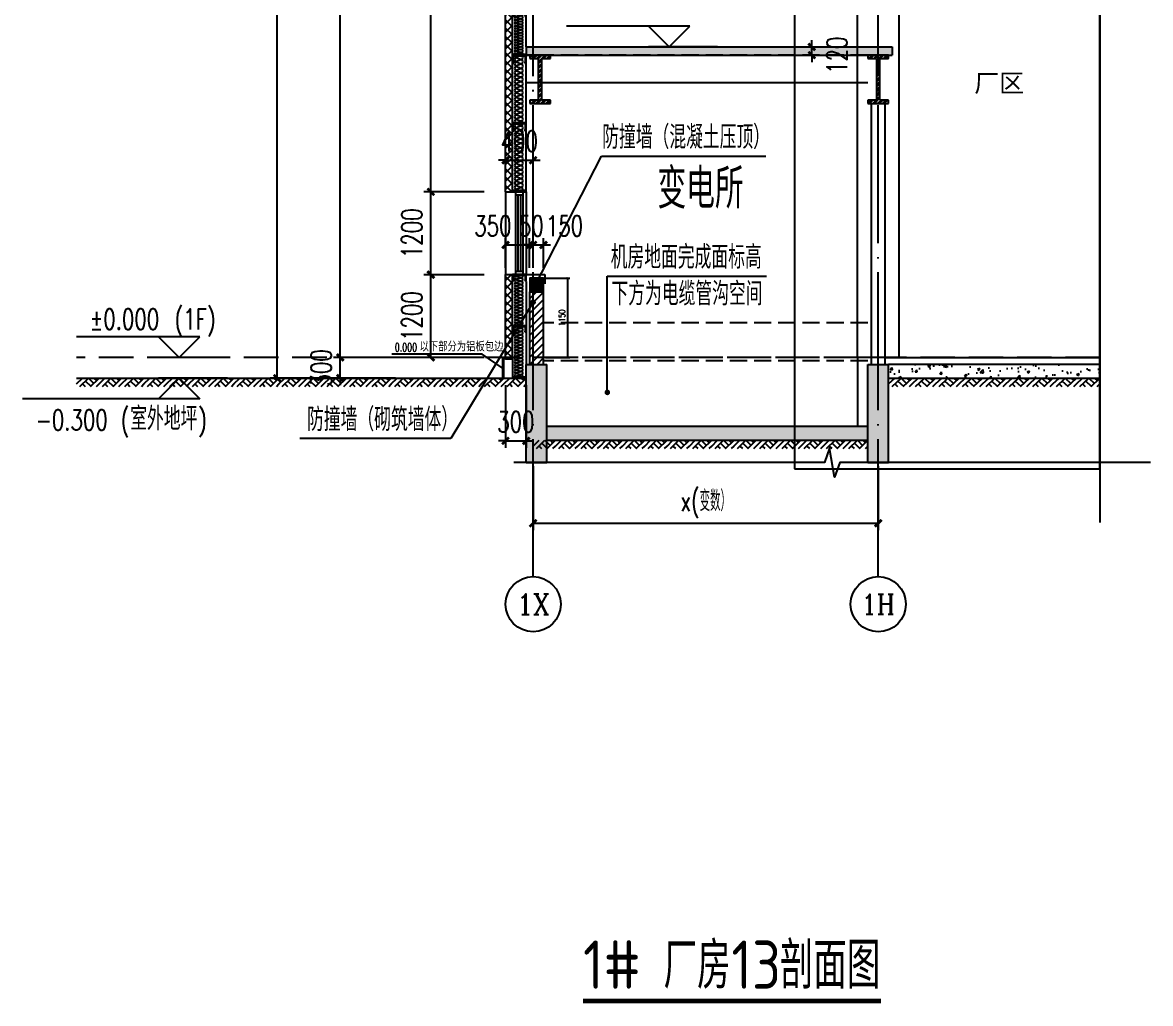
# Model space of a CAD drawing. Extents: x -1899985 to -450366, y 556196 to 2151267.
# Drawn here: x -1588568 to -1572227, y 558897 to 573110 of the extents above; entities that cross this region are included whole.
import ezdxf
from ezdxf.enums import TextEntityAlignment as Align
from ezdxf.xclip import XClip

# ---------------------------------------------------------------- set-up
doc = ezdxf.new("R2010")
doc.units = 0
doc.header["$LTSCALE"] = 1000
doc.header["$MEASUREMENT"] = 0
doc.header["$XCLIPFRAME"] = 2
for name, pattern in [('__DASH', [0.35, 0.25, -0.1]), ('DASH', [0.35, 0.25, -0.1]), ('DOTE', [2.42, 2, -0.2, 0.02, -0.2])]:
    doc.linetypes.add(name, pattern=pattern)
doc.layers.get('Defpoints').update_dxf_attribs({"color": 210})
for name, color, linetype in [('A-AXIS-D', 1, 'Continuous'), ('A-AXIS-DOTE', 14, 'DOTE'), ('A-AXIS-DP', 126, 'Continuous'), ('A-AXIS-SYMB', 3, 'Continuous'), ('A-CURTAIN', 134, 'Continuous'), ('A-HATCH-1', 252, 'Continuous'), ('A-HATCH-2', 251, 'Continuous'), ('A-LIN-V', 9, 'Continuous'), ('A-SFCE', 30, 'Continuous'), ('A-WINDOW', 140, 'Continuous'), ('AS-COLN', 6, 'Continuous'), ('AS-WALL', 40, 'Continuous'), ('COLUMN', 9, 'Continuous'), ('DIM_ELEV', 3, 'Continuous'), ('DIM_LEAD', 3, 'Continuous'), ('DIM_SYMB', 3, 'Continuous'), ('PUB_HATCH', 8, 'Continuous'), ('PUB_TEXT', 7, 'Continuous'), ('建-墙-填充', 8, 'Continuous'), ('建-柱-钢', 9, 'Continuous')]:
    doc.layers.add(name, color=color, linetype=linetype)
doc.styles.add('_TCH_AXIS', font='COMPLEX', dxfattribs={"bigfont": 'GBCBIG'})
doc.styles.add('_TCH_DIM', font='SIMPLEX', dxfattribs={"bigfont": 'GBCBIG'})
doc.styles.add('_TCH_DIM_T3', font='SIMPLEX', dxfattribs={"width": 0.705882, "bigfont": 'GBCBIG'})
doc.styles.add('_TCH_SPACE', font='SIMPLEX', dxfattribs={"height": 5, "bigfont": 'GBCBIG'})
doc.styles.get("Standard").update_dxf_attribs({"font": 'gbenor.shx', "bigfont": 'gbcbig.shx'})
doc.styles.add('图框', font='')
doc.styles.get('图框').set_extended_font_data('SimSun')
doc.dimstyles.new('_TCH_ARCH&&100', dxfattribs={"dimtxt": 297.5, "dimasz": 100, "dimexe": 100, "dimexo": 100, "dimgap": 126.25, "dimtad": 1, "dimdec": 0, "dimzin": 0, "dimdsep": 46, "dimtxsty": '_TCH_DIM_T3', "dimblk": 'ARCHTICK', "dimcen": 0.09, "dimclrt": 7, "dimazin": 2, "dimtfac": 1, "dimtdec": 0, "dimtix": 1, "dimtmove": 2, "dimatfit": 3, "dimfxl": 0, "dimtolj": 1, "dimtzin": 0, "dimarcsym": 0})
doc.dimstyles.new('_TCH_ARCH&&30', dxfattribs={"dimtxt": 89.25, "dimasz": 30, "dimexe": 30, "dimexo": 30, "dimgap": 37.875, "dimtad": 1, "dimdec": 0, "dimzin": 0, "dimdsep": 46, "dimtxsty": '_TCH_DIM_T3', "dimblk": 'ARCHTICK', "dimcen": 0.09, "dimclrt": 7, "dimazin": 2, "dimtfac": 1, "dimtdec": 0, "dimtix": 1, "dimtmove": 2, "dimatfit": 3, "dimfxl": 0, "dimtolj": 1, "dimtzin": 0, "dimarcsym": 0})
pattern_1 = [(45, (60, 0), (-60.000061, 60.000061), []), (135, (60, 0), (-60.000061, -60.000061), [])]

# ---------------------------------------------------------------- blocks, each defined once
blk = doc.blocks.new('G$C845E5159')
at = {"layer": 'COLUMN'}
blk.add_lwpolyline([(300, 700), (300, -11000), (-300, -11000), (-300, 700), (300, 700)], dxfattribs=at)
blk = doc.blocks.new('w42343243')
at = {"layer": 'A-WINDOW'}
for p, q in [((-1774210, 527687), (-1774210, 528787)), ((-1774177, 527687), (-1774177, 528787)), ((-1774143, 528787), (-1774143, 527687)), ((-1774110, 528787), (-1774110, 527687))]:
    blk.add_line(p, q, dxfattribs=at)
for points in [[(-1774210, 528837), (-1774110, 528837), (-1774110, 528787), (-1774210, 528787)], [(-1774210, 527687), (-1774110, 527687), (-1774110, 527637), (-1774210, 527637)]]:
    blk.add_lwpolyline(points, close=True, dxfattribs=at)
blk = doc.blocks.new('G$CBF9D2CED')
at = {"layer": '建-墙-填充'}
h = blk.add_hatch(dxfattribs=at)
h.set_pattern_fill('金属', color=256, scale=20, style=0)
h.set_pattern_definition([(45, (0, 0), (-35.3553, 35.3553), []), (45, (23.57, 0), (-35.3553, 35.3553), [])])
h.paths.add_polyline_path([(-150, 0), (-150, -50), (-25, -50), (-25, -650), (-150, -650), (-150, -700), (150, -700), (150, -650), (25, -650), (25, -50), (150, -50), (150, 0)])
at = {"layer": '建-柱-钢'}
for p, q in [((-150, 0), (-150, -50)), ((150, 0), (-150, 0)), ((150, -50), (150, 0)), ((-150, -50), (-25, -50)), ((-25, -50), (-25, -650)), ((25, -650), (25, -50)), ((25, -50), (150, -50)), ((-25, -650), (-150, -650)), ((-150, -650), (-150, -700)), ((150, -650), (25, -650)), ((150, -700), (150, -650)), ((-150, -700), (150, -700))]:
    blk.add_line(p, q, dxfattribs=at)
blk = doc.blocks.new('42343')
at = {"layer": 'A-CURTAIN', "const_width": 15}
blk.add_lwpolyline([(-1579953, 568257), (-1580003, 568257), (-1580003, 567957)], dxfattribs=at)
at = {"layer": 'A-CURTAIN'}
blk.add_lwpolyline([(-1579953, 568237), (-1579983, 568237), (-1579983, 567957)], dxfattribs=at)
at = {"layer": 'A-LIN-V'}
blk.add_line((-1579853, 568237), (-1579853, 567957), dxfattribs=at)
at = {"layer": 'DIM_LEAD'}
for p, q in [((-1580293, 568303), (-1581600, 568303)), ((-1580003, 568107), (-1580293, 568303))]:
    blk.add_line(p, q, dxfattribs=at)
blk.add_lwpolyline([(-1580003, 568107, 0, 32, 0), (-1580102, 568175, 0, 0, 0)], format="xyseb", dxfattribs=at)
at = {"layer": 'PUB_TEXT', "style": '_TCH_DIM'}
blk.add_text('以下部分为铝板包边', height=135, dxfattribs=at).set_placement((-1581198, 568345))
at = {"layer": 'PUB_TEXT', "style": '_TCH_DIM', "width": 0.705882}
blk.add_text('0.000', height=119, dxfattribs=at).set_placement((-1581558, 568345))
blk = doc.blocks.new('_ArchTick')
at = {"color": 0, "linetype": 'ByBlock', "const_width": 0.4}
blk.add_lwpolyline([(-0.5, -0.5), (0.5, 0.5)], dxfattribs=at)
blk = doc.blocks.new('*D121')
at = {"layer": 'A-AXIS-DP', "color": 0, "lineweight": -2}
for p, q in [((-1580991, 569407), (-1580640, 569407)), ((-1580670, 568257), (-1580670, 569407)), ((-1580991, 568257), (-1580640, 568257))]:
    blk.add_line(p, q, dxfattribs=at)
at = {"layer": 'Defpoints', "color": 0}
for p in [(-1581021, 569407), (-1580670, 569407), (-1581021, 568257)]:
    blk.add_point(p, dxfattribs=at)
at = {"layer": 'A-AXIS-DP', "color": 0, "lineweight": -2, "xscale": 30, "yscale": 30, "zscale": 30}
for p, rotation in [((-1580670, 569407), 90), ((-1580670, 568257), 270)]:
    blk.add_blockref('_ArchTick', p, dxfattribs=dict(at, rotation=rotation))
at = {"layer": 'A-AXIS-DP', "color": 7, "insert": (-1580752, 568832), "char_height": 89.2, "attachment_point": 5, "rotation": 90, "style": '_TCH_DIM_T3'}
blk.add_mtext('\\A1;1150', dxfattribs=at)
blk = doc.blocks.new('*D129')
at = {"layer": 'A-AXIS-DP', "color": 0, "lineweight": -2}
for p, q in [((-1581571, 571115), (-1581671, 571115)), ((-1581571, 570804), (-1581571, 571215)), ((-1581571, 571115), (-1581171, 571115)), ((-1581171, 570804), (-1581171, 571215)), ((-1581171, 571115), (-1581071, 571115))]:
    blk.add_line(p, q, dxfattribs=at)
at = {"layer": 'Defpoints', "color": 0}
for p in [(-1581171, 571115), (-1581571, 570704), (-1581171, 570704)]:
    blk.add_point(p, dxfattribs=at)
at = {"layer": 'A-AXIS-DP', "color": 0, "lineweight": -2, "xscale": 100, "yscale": 100, "zscale": 100}
blk.add_blockref('_ArchTick', (-1581571, 571115), dxfattribs=at)
at = {"layer": 'A-AXIS-DP', "color": 0, "lineweight": -2, "xscale": 100, "yscale": 100, "zscale": 100, "rotation": 180}
blk.add_blockref('_ArchTick', (-1581171, 571115), dxfattribs=at)
at = {"layer": 'A-AXIS-DP', "color": 7, "insert": (-1581371, 571390), "char_height": 297.5, "attachment_point": 5, "style": '_TCH_DIM_T3'}
blk.add_mtext('\\A1;400', dxfattribs=at)
blk = doc.blocks.new('*D145')
at = {"layer": 'A-AXIS-DP', "color": 0, "lineweight": -2}
for p, q in [((-1581571, 569557), (-1581571, 569988)), ((-1581221, 569557), (-1581221, 569988)), ((-1581571, 569888), (-1581221, 569888))]:
    blk.add_line(p, q, dxfattribs=at)
at = {"layer": 'Defpoints', "color": 0}
for p in [(-1581221, 569888), (-1581571, 569457), (-1581221, 569457)]:
    blk.add_point(p, dxfattribs=at)
at = {"layer": 'A-AXIS-DP', "color": 0, "lineweight": -2, "xscale": 100, "yscale": 100, "zscale": 100, "rotation": 180}
blk.add_blockref('_ArchTick', (-1581571, 569888), dxfattribs=at)
at = {"layer": 'A-AXIS-DP', "color": 0, "lineweight": -2, "xscale": 100, "yscale": 100, "zscale": 100}
blk.add_blockref('_ArchTick', (-1581221, 569888), dxfattribs=at)
at = {"layer": 'A-AXIS-DP', "color": 7, "insert": (-1581754, 570163), "char_height": 297.5, "attachment_point": 5, "style": '_TCH_DIM_T3'}
blk.add_mtext('\\A1;350', dxfattribs=at)
blk = doc.blocks.new('*D146')
at = {"layer": 'A-AXIS-DP', "color": 0, "lineweight": -2}
for p, q in [((-1581221, 569557), (-1581221, 569988)), ((-1581171, 569557), (-1581171, 569988)), ((-1581221, 569888), (-1581321, 569888)), ((-1581221, 569888), (-1581171, 569888)), ((-1581171, 569888), (-1581071, 569888))]:
    blk.add_line(p, q, dxfattribs=at)
at = {"layer": 'Defpoints', "color": 0}
for p in [(-1581171, 569888), (-1581221, 569457), (-1581171, 569457)]:
    blk.add_point(p, dxfattribs=at)
at = {"layer": 'A-AXIS-DP', "color": 0, "lineweight": -2, "xscale": 100, "yscale": 100, "zscale": 100}
blk.add_blockref('_ArchTick', (-1581221, 569888), dxfattribs=at)
at = {"layer": 'A-AXIS-DP', "color": 0, "lineweight": -2, "xscale": 100, "yscale": 100, "zscale": 100, "rotation": 180}
blk.add_blockref('_ArchTick', (-1581171, 569888), dxfattribs=at)
at = {"layer": 'A-AXIS-DP', "color": 7, "insert": (-1581196, 570163), "char_height": 297.5, "attachment_point": 5, "style": '_TCH_DIM_T3'}
blk.add_mtext('\\A1;50', dxfattribs=at)
blk = doc.blocks.new('*D147')
at = {"layer": 'A-AXIS-DP', "color": 0, "lineweight": -2}
for p, q in [((-1581171, 569557), (-1581171, 569988)), ((-1581021, 569557), (-1581021, 569988)), ((-1581171, 569888), (-1581271, 569888)), ((-1581171, 569888), (-1581021, 569888)), ((-1581021, 569888), (-1580921, 569888))]:
    blk.add_line(p, q, dxfattribs=at)
at = {"layer": 'Defpoints', "color": 0}
for p in [(-1581021, 569888), (-1581171, 569457), (-1581021, 569457)]:
    blk.add_point(p, dxfattribs=at)
at = {"layer": 'A-AXIS-DP', "color": 0, "lineweight": -2, "xscale": 100, "yscale": 100, "zscale": 100}
blk.add_blockref('_ArchTick', (-1581171, 569888), dxfattribs=at)
at = {"layer": 'A-AXIS-DP', "color": 0, "lineweight": -2, "xscale": 100, "yscale": 100, "zscale": 100, "rotation": 180}
blk.add_blockref('_ArchTick', (-1581021, 569888), dxfattribs=at)
at = {"layer": 'A-AXIS-DP', "color": 7, "insert": (-1580716, 570163), "char_height": 297.5, "attachment_point": 5, "style": '_TCH_DIM_T3'}
blk.add_mtext('\\A1;150', dxfattribs=at)
blk = doc.blocks.new('*D167')
at = {"layer": 'A-AXIS-DP', "color": 0, "lineweight": -2}
for p, q in [((-1581571, 567857), (-1581571, 566949)), ((-1581271, 567857), (-1581271, 566949)), ((-1581571, 567049), (-1581671, 567049)), ((-1581571, 567049), (-1581271, 567049)), ((-1581271, 567049), (-1581171, 567049))]:
    blk.add_line(p, q, dxfattribs=at)
at = {"layer": 'Defpoints', "color": 0}
for p in [(-1581571, 567957), (-1581271, 567957), (-1581271, 567049)]:
    blk.add_point(p, dxfattribs=at)
at = {"layer": 'A-AXIS-DP', "color": 0, "lineweight": -2, "xscale": 100, "yscale": 100, "zscale": 100}
blk.add_blockref('_ArchTick', (-1581571, 567049), dxfattribs=at)
at = {"layer": 'A-AXIS-DP', "color": 0, "lineweight": -2, "xscale": 100, "yscale": 100, "zscale": 100, "rotation": 180}
blk.add_blockref('_ArchTick', (-1581271, 567049), dxfattribs=at)
at = {"layer": 'A-AXIS-DP', "color": 7, "insert": (-1581421, 567324), "char_height": 297.5, "attachment_point": 5, "style": '_TCH_DIM_T3'}
blk.add_mtext('\\A1;300', dxfattribs=at)
blk = doc.blocks.new('*D305')
at = {"layer": 'A-AXIS-DP', "color": 0, "lineweight": -2}
for p, q in [((-1577734, 572757), (-1577033, 572757)), ((-1577133, 572757), (-1577133, 572857)), ((-1577133, 572637), (-1577133, 572757)), ((-1577734, 572637), (-1577033, 572637)), ((-1577133, 572637), (-1577133, 572537))]:
    blk.add_line(p, q, dxfattribs=at)
at = {"layer": 'Defpoints', "color": 0}
for p in [(-1577834, 572757), (-1577133, 572757), (-1577834, 572637)]:
    blk.add_point(p, dxfattribs=at)
at = {"layer": 'A-AXIS-DP', "color": 0, "lineweight": -2, "xscale": 100, "yscale": 100, "zscale": 100}
for p, rotation in [((-1577133, 572757), 270), ((-1577133, 572637), 90)]:
    blk.add_blockref('_ArchTick', p, dxfattribs=dict(at, rotation=rotation))
at = {"layer": 'A-AXIS-DP', "color": 7, "insert": (-1576768, 572637), "char_height": 297.5, "attachment_point": 5, "rotation": 90, "style": '_TCH_DIM_T3'}
blk.add_mtext('\\A1;120', dxfattribs=at)
blk = doc.blocks.new('*D415')
at = {"layer": 'A-AXIS-D', "color": 0, "lineweight": -2}
for p, q in [((-1583965, 568257), (-1583965, 568357)), ((-1583165, 568257), (-1584065, 568257)), ((-1583965, 567957), (-1583965, 568257)), ((-1583165, 567957), (-1584065, 567957)), ((-1583965, 567957), (-1583965, 567857))]:
    blk.add_line(p, q, dxfattribs=at)
at = {"layer": 'Defpoints', "color": 0}
for p in [(-1583965, 568257), (-1583065, 568257), (-1583065, 567957)]:
    blk.add_point(p, dxfattribs=at)
at = {"layer": 'A-AXIS-D', "color": 0, "lineweight": -2, "xscale": 100, "yscale": 100, "zscale": 100}
for p, rotation in [((-1583965, 568257), 270), ((-1583965, 567957), 90)]:
    blk.add_blockref('_ArchTick', p, dxfattribs=dict(at, rotation=rotation))
at = {"layer": 'A-AXIS-D', "color": 7, "insert": (-1584240, 568107), "char_height": 297.5, "attachment_point": 5, "rotation": 90, "style": '_TCH_DIM_T3'}
blk.add_mtext('\\A1;300', dxfattribs=at)
blk = doc.blocks.new('*D416')
at = {"layer": 'A-AXIS-D', "color": 0, "lineweight": -2}
for p, q in [((-1583165, 579957), (-1584065, 579957)), ((-1583965, 568257), (-1583965, 579957)), ((-1583165, 568257), (-1584065, 568257))]:
    blk.add_line(p, q, dxfattribs=at)
at = {"layer": 'Defpoints', "color": 0}
for p in [(-1583965, 579957), (-1583065, 579957), (-1583065, 568257)]:
    blk.add_point(p, dxfattribs=at)
at = {"layer": 'A-AXIS-D', "color": 0, "lineweight": -2, "xscale": 100, "yscale": 100, "zscale": 100}
for p, rotation in [((-1583965, 579957), 90), ((-1583965, 568257), 270)]:
    blk.add_blockref('_ArchTick', p, dxfattribs=dict(at, rotation=rotation))
at = {"layer": 'A-AXIS-D', "color": 7, "insert": (-1584240, 574107), "char_height": 297.5, "attachment_point": 5, "rotation": 90, "style": '_TCH_DIM_T3'}
blk.add_mtext('\\A1;11700', dxfattribs=at)
blk = doc.blocks.new('*D419')
at = {"layer": 'A-AXIS-D', "color": 0, "lineweight": -2}
for p, q in [((-1581171, 566684), (-1581171, 565755)), ((-1576171, 566684), (-1576171, 565755)), ((-1581171, 565855), (-1576171, 565855))]:
    blk.add_line(p, q, dxfattribs=at)
at = {"layer": 'Defpoints', "color": 0}
for p in [(-1581171, 566784), (-1576171, 566784), (-1576171, 565855)]:
    blk.add_point(p, dxfattribs=at)
at = {"layer": 'A-AXIS-D', "color": 0, "lineweight": -2, "xscale": 100, "yscale": 100, "zscale": 100, "rotation": 180}
blk.add_blockref('_ArchTick', (-1581171, 565855), dxfattribs=at)
at = {"layer": 'A-AXIS-D', "color": 0, "lineweight": -2, "xscale": 100, "yscale": 100, "zscale": 100}
blk.add_blockref('_ArchTick', (-1576171, 565855), dxfattribs=at)
at = {"layer": 'A-AXIS-D', "color": 7, "insert": (-1578671, 566130), "char_height": 297.5, "attachment_point": 5, "style": '_TCH_DIM_T3'}
blk.add_mtext('\\A1;x(变数）', dxfattribs=at)
blk = doc.blocks.new('*D421')
at = {"layer": 'A-AXIS-D', "color": 0, "lineweight": -2}
for p, q in [((-1584053, 582757), (-1584978, 582757)), ((-1584878, 567957), (-1584878, 582757)), ((-1584053, 567957), (-1584978, 567957))]:
    blk.add_line(p, q, dxfattribs=at)
at = {"layer": 'Defpoints', "color": 0}
for p in [(-1584878, 582757), (-1583953, 582757), (-1583953, 567957)]:
    blk.add_point(p, dxfattribs=at)
at = {"layer": 'A-AXIS-D', "color": 0, "lineweight": -2, "xscale": 100, "yscale": 100, "zscale": 100}
for p, rotation in [((-1584878, 582757), 90), ((-1584878, 567957), 270)]:
    blk.add_blockref('_ArchTick', p, dxfattribs=dict(at, rotation=rotation))
at = {"layer": 'A-AXIS-D', "color": 7, "insert": (-1585153, 575357), "char_height": 297.5, "attachment_point": 5, "rotation": 90, "style": '_TCH_DIM_T3'}
blk.add_mtext('\\A1;14800', dxfattribs=at)
blk = doc.blocks.new('*D426')
at = {"layer": 'A-AXIS-DP', "color": 0, "lineweight": -2}
for p, q in [((-1581879, 569457), (-1582752, 569457)), ((-1582652, 568257), (-1582652, 569457)), ((-1581879, 568257), (-1582752, 568257))]:
    blk.add_line(p, q, dxfattribs=at)
at = {"layer": 'Defpoints', "color": 0}
for p in [(-1582652, 569457), (-1581779, 569457), (-1581779, 568257)]:
    blk.add_point(p, dxfattribs=at)
at = {"layer": 'A-AXIS-DP', "color": 0, "lineweight": -2, "xscale": 100, "yscale": 100, "zscale": 100}
for p, rotation in [((-1582652, 569457), 90), ((-1582652, 568257), 270)]:
    blk.add_blockref('_ArchTick', p, dxfattribs=dict(at, rotation=rotation))
at = {"layer": 'A-AXIS-DP', "color": 7, "insert": (-1582927, 568857), "char_height": 297.5, "attachment_point": 5, "rotation": 90, "style": '_TCH_DIM_T3'}
blk.add_mtext('\\A1;1200', dxfattribs=at)
blk = doc.blocks.new('*D427')
at = {"layer": 'A-AXIS-DP', "color": 0, "lineweight": -2}
for p, q in [((-1581879, 570657), (-1582752, 570657)), ((-1582652, 569457), (-1582652, 570657)), ((-1581879, 569457), (-1582752, 569457))]:
    blk.add_line(p, q, dxfattribs=at)
at = {"layer": 'Defpoints', "color": 0}
for p in [(-1582652, 570657), (-1581779, 570657), (-1581779, 569457)]:
    blk.add_point(p, dxfattribs=at)
at = {"layer": 'A-AXIS-DP', "color": 0, "lineweight": -2, "xscale": 100, "yscale": 100, "zscale": 100}
for p, rotation in [((-1582652, 570657), 90), ((-1582652, 569457), 270)]:
    blk.add_blockref('_ArchTick', p, dxfattribs=dict(at, rotation=rotation))
at = {"layer": 'A-AXIS-DP', "color": 7, "insert": (-1582927, 570057), "char_height": 297.5, "attachment_point": 5, "rotation": 90, "style": '_TCH_DIM_T3'}
blk.add_mtext('\\A1;1200', dxfattribs=at)
blk = doc.blocks.new('*D428')
at = {"layer": 'A-AXIS-DP', "color": 0, "lineweight": -2}
for p, q in [((-1581879, 579957), (-1582752, 579957)), ((-1582652, 570657), (-1582652, 579957)), ((-1581879, 570657), (-1582752, 570657))]:
    blk.add_line(p, q, dxfattribs=at)
at = {"layer": 'Defpoints', "color": 0}
for p in [(-1582652, 579957), (-1581779, 579957), (-1581779, 570657)]:
    blk.add_point(p, dxfattribs=at)
at = {"layer": 'A-AXIS-DP', "color": 0, "lineweight": -2, "xscale": 100, "yscale": 100, "zscale": 100}
for p, rotation in [((-1582652, 579957), 90), ((-1582652, 570657), 270)]:
    blk.add_blockref('_ArchTick', p, dxfattribs=dict(at, rotation=rotation))
at = {"layer": 'A-AXIS-DP', "color": 7, "insert": (-1582927, 575307), "char_height": 297.5, "attachment_point": 5, "rotation": 90, "style": '_TCH_DIM_T3'}
blk.add_mtext('\\A1;9300', dxfattribs=at)
blk = doc.blocks.new('$LinePat$素土夯实')
at = {"color": 0}
for p, q in [((0, -210), (210, 0)), ((120, -300), (420, 0)), ((420, 0), (608, -188)), ((495, -300), (795, 0)), ((615, 0), (705, -90)), ((210, -210), (300, -300)), ((315, -105), (502, -293)), ((705, -300), (795, -210))]:
    blk.add_line(p, q, dxfattribs=at)
blk = doc.blocks.new('CURVEPATTERNLIB$SYSLIB$岩棉板')
at = {"color": 0}
for p, q in [((0, -17), (12, -67)), ((12, -67), (24, -17))]:
    blk.add_line(p, q, dxfattribs=at)
for centre, start, end in [((12, -17), 0, 180), ((0, -67), 270, 0), ((24, -67), 180, 270)]:
    blk.add_arc(centre, 12, start, end, dxfattribs=at)
blk = doc.blocks.new('CURVEPATTERNLIB$SYSLIB$防水材料1')
at = {"layer": 'PUB_HATCH'}
h = blk.add_hatch(dxfattribs=at)
h.set_pattern_fill('ANSI31', color=256, scale=10, angle=90, style=0)
h.set_pattern_definition([(45, (-196995.837, -685381.036), (11.22532015, -11.22532015), [])])
h.paths.add_polyline_path([(35, 0), (0, 0), (0, -100), (35, -100), (35, -90), (30, -90), (30, -95), (5, -95), (5, -5), (30, -5), (30, -10), (35, -10)])
h = blk.add_hatch(dxfattribs=at)
h.set_pattern_fill('ANSI31', color=256, scale=10, angle=90, style=0)
h.set_pattern_definition([(45, (-196695.837, -685381.036), (11.22532015, -11.22532015), [])])
h.paths.add_polyline_path([(335, 0), (300, 0), (300, -100), (335, -100), (335, -90), (330, -90), (330, -95), (305, -95), (305, -5), (330, -5), (330, -10), (335, -10)])
at = {"layer": 'A-LIN-V', "extrusion": (-3.26108e-18, 2.41725e-31, -1)}
blk.add_line((600, 0), (600, -100), dxfattribs=at)
at = {"layer": 'A-LIN-V'}
for p, q in [((30, -10), (35, -10)), ((330, -10), (335, -10)), ((30, -90), (35, -90)), ((330, -90), (335, -90))]:
    blk.add_line(p, q, dxfattribs=at)
at = {"layer": 'A-LIN-V', "extrusion": (-3.26108e-18, 2.41725e-31, -1)}
for points in [[(-35, -10), (-35, 0), (0, 0), (0, -100), (-35, -100), (-35, -90)], [(-335, -10), (-335, 0), (-300, 0), (-300, -100), (-335, -100), (-335, -90)], [(-30, -10), (-30, -5), (-5, -5), (-5, -95), (-30, -95), (-30, -90)], [(-330, -10), (-330, -5), (-305, -5), (-305, -95), (-330, -95), (-330, -90)]]:
    blk.add_lwpolyline(points, dxfattribs=at)
at = {"layer": 'A-LIN-V', "xscale": 0.8142221102150538, "yscale": 0.8108108108108109, "zscale": 0.8142221102150538}
for p in [(0, -20.1), (19.5, -20.1), (39.1, -20.1), (58.6, -20.1), (78.2, -20.1), (97.7, -20.1), (117.2, -20.1), (136.8, -20.1), (156.3, -20.1), (175.9, -20.1), (195.4, -20.1), (215, -20.1), (234.5, -20.1), (254, -20.1), (273.6, -20.1), (293.1, -20.1), (312.7, -20.1), (332.2, -20.1), (351.7, -20.1), (371.3, -20.1), (390.8, -20.1), (410.4, -20.1), (429.9, -20.1), (449.5, -20.1), (469, -20.1), (488.5, -20.1), (508.1, -20.1), (527.6, -20.1), (547.2, -20.1), (566.7, -20.1), (586.2, -20.1)]:
    blk.add_blockref('CURVEPATTERNLIB$SYSLIB$岩棉板', p, dxfattribs=at)
blk = doc.blocks.new('_FZH')
blk.add_lwpolyline([(-0.5, -0.5), (0.5, -0.5), (0.5, 0.5), (-0.5, 0.5)], close=True)
at = {"layer": 'PUB_HATCH'}
blk.add_solid([(-0.5, -0.5), (0.5, -0.5), (-0.5, 0.5), (0.5, 0.5)], dxfattribs=at)

msp = doc.modelspace()

# ---------------------------------------------------------------- hatches: boundary and pattern name
at = {"layer": 'A-HATCH-1'}
h = msp.add_hatch(dxfattribs=at)
h.set_pattern_fill('混凝土', color=256, scale=50)
h.set_pattern_definition([(50, (-1617.87, 0), (358.63009, -31.37607), [37.5, -412.5]), (355, (-1617.87, 0), (-69.37567, 376.09607), [30, -330]), (100.4514, (-1588, -2.6), (289.25469, 344.71977), [31.870095, -350.571056]), (46.1842, (-1617.87, 100), (533.62052, -82.75951), [56.25, -618.75]), (96.6356, (-1573.4, 93.1), (467.33135, 487.05894), [47.80514, -525.8565]), (351.1842, (-1617.9, 100), (467.33097, 487.0593), [45, -495]), (21, (-1567.87, 75), (298.453526, -201.309445), [37.5, -412.5]), (326, (-1567.87, 75), (121.65767, 362.57502), [30, -330]), (71.4514, (-1543, 58.22), (420.111314, 161.26525), [31.870095, -350.571056]), (37.5, (-1617.87, 0), (6.079928, 166.446927), [0, -326, 0, -335, 0, -331.25]), (7.5, (-1617.87, 0), (131.534769, 197.205856), [0, -191, 0, -318.5, 0, -126.25]), (327.5, (-1729.37, 0), (266.911218, -11.277436), [0, -125, 0, -390, 0, -517.5]), (317.5, (-1779.37, 0), (291.593085, 50.05249), [0, -162.5, 0, -259, 0, -367.5])])
h.paths.add_polyline_path([(-1576020.6, 568157.5), (-1576020.6, 567957.5), (-1572960.3, 567957.5), (-1572960.3, 568157.5)])
h = msp.add_hatch(color=256, dxfattribs=at)
h.dxf.hatch_style = 1
h.paths.add_polyline_path([(-1580970.6, 567257.5), (-1580970.6, 567057.5), (-1576320.6, 567057.5), (-1576320.6, 567257.5)])
at = {"layer": 'PUB_HATCH'}
h = msp.add_hatch(dxfattribs=at)
h.set_pattern_fill('多孔材料', color=256, scale=30, style=0)
h.set_pattern_definition(pattern_1)
h.paths.add_polyline_path([(-1581470.6, 570657.5), (-1581470.6, 582707.5), (-1581570.6, 582707.5), (-1581570.6, 570657.5)])
for points in [[(-1581270.6, 572637.5), (-1575970.6, 572637.5), (-1575970.6, 572757.5), (-1581270.6, 572757.5)], [(-1580970.6, 566735.3), (-1580970.6, 568157.5), (-1581270.6, 568157.5), (-1581270.6, 566735.3)], [(-1576020.6, 566735.3), (-1576020.6, 568157.5), (-1576320.6, 568157.5), (-1576320.6, 566735.3)]]:
    msp.add_hatch(color=256, dxfattribs=at).paths.add_polyline_path(points)
h = msp.add_hatch(dxfattribs=at)
h.set_pattern_fill('多孔材料', color=256, scale=30, style=0)
h.set_pattern_definition(pattern_1)
h.paths.add_polyline_path([(-1581470.6, 568237.5), (-1581470.6, 569457.5), (-1581570.6, 569457.5), (-1581570.6, 568237.5)])
h = msp.add_hatch(dxfattribs=at)
h.set_pattern_fill('普通砖', color=256, scale=30, style=0)
h.set_pattern_definition([(45, (0, 53.85), (-53.0330298, 53.0330298), [])])
h.paths.add_polyline_path([(-1581020.6, 569207.5), (-1581220.6, 569207.5), (-1581220.6, 568157.5), (-1581020.6, 568157.5)])

# ---------------------------------------------------------------- linework, layer by layer
at = {"layer": 'A-AXIS-D'}
for centre in [(-1581170.6, 564681.9), (-1576170.6, 564681.9)]:
    msp.add_circle(centre, 400, dxfattribs=at)
at = {"layer": 'A-AXIS-DOTE'}
for p, q in [((-1581170.6, 565072.8), (-1581170.6, 585146)), ((-1576170.6, 565072.8), (-1576170.6, 585146))]:
    msp.add_line(p, q, dxfattribs=at)
at = {"layer": 'A-AXIS-DOTE', "linetype": '__DASH', "ltscale": 2}
msp.add_line((-1572960.3, 568257.5), (-1587785.8, 568257.5), dxfattribs=at)
at = {"layer": 'A-AXIS-SYMB'}
for p, q in [((-1581139, 569297.7), (-1580177.8, 571175.5)), ((-1580177.8, 571175.5), (-1577798.2, 571175.5))]:
    msp.add_line(p, q, dxfattribs=at)
at = {"layer": 'A-AXIS-SYMB', "const_width": 40}
msp.add_lwpolyline([(-1581148.1, 569279.9, 1), (-1581129.9, 569315.5, 1)], format="xyb", close=True, dxfattribs=at)
at = {"layer": 'A-HATCH-2'}
msp.add_line((-1581570.6, 570657.5), (-1581570.6, 569457.5), dxfattribs=at)
at = {"layer": 'A-LIN-V'}
for p, q in [((-1576320.6, 572237.5), (-1581270.6, 572237.5)), ((-1581270.6, 570657.5), (-1581270.6, 569457.5)), ((-1581270.6, 569359.3), (-1581270.6, 568157.5)), ((-1576470.6, 568257.5), (-1576470.6, 567257.5))]:
    msp.add_line(p, q, dxfattribs=at)
for points in [[(-1581270.6, 572757.5), (-1581270.6, 582707.5)], [(-1581470.6, 570657.5), (-1581270.6, 570657.5), (-1581270.6, 572637.5)]]:
    msp.add_lwpolyline(points, dxfattribs=at)
at = {"layer": 'A-SFCE', "linetype": 'DASH'}
for p, q in [((-1576320.6, 572637.5), (-1581270.6, 572637.5)), ((-1576320.6, 568757.5), (-1581020.6, 568757.5)), ((-1576320.6, 568257.5), (-1581020.6, 568257.5)), ((-1576320.6, 568207.5), (-1581020.6, 568207.5))]:
    msp.add_line(p, q, dxfattribs=at)
at = {"layer": 'A-SFCE'}
msp.add_line((-1576070.6, 568257.5), (-1572960.3, 568257.5), dxfattribs=at)
at = {"layer": 'A-SFCE', "linetype": 'DASH'}
msp.add_lwpolyline([(-1581270.6, 569457.5), (-1581020.6, 569457.5), (-1581000.6, 569457.5), (-1581000.6, 569323.7)], dxfattribs=at)
at = {"layer": 'AS-COLN'}
for p, q in [((-1581270.6, 572757.5), (-1575970.6, 572757.5)), ((-1581270.6, 572757.5), (-1581270.6, 572637.5)), ((-1575970.6, 572757.5), (-1575970.6, 572637.5)), ((-1581270.6, 572637.5), (-1575970.6, 572637.5)), ((-1581270.6, 566735.3), (-1581270.6, 568157.5)), ((-1581270.6, 568157.5), (-1580970.6, 568157.5)), ((-1580970.6, 566735.3), (-1580970.6, 568157.5)), ((-1576320.6, 566735.3), (-1576320.6, 568157.5)), ((-1576320.6, 568157.5), (-1576020.6, 568157.5)), ((-1576020.6, 566735.3), (-1576020.6, 568157.5)), ((-1581270.6, 566735.3), (-1580970.6, 566735.3)), ((-1576320.6, 566735.3), (-1576020.6, 566735.3))]:
    msp.add_line(p, q, dxfattribs=at)
for points in [[(-1576020.6, 567957.5), (-1572960.3, 567957.5), (-1572960.3, 568157.5), (-1576020.6, 568157.5)], [(-1580970.6, 567057.5), (-1576320.6, 567057.5), (-1576320.6, 567257.5), (-1580970.6, 567257.5)]]:
    msp.add_lwpolyline(points, dxfattribs=at)
at = {"layer": 'AS-WALL'}
for p, q in [((-1581570.6, 570657.5), (-1581570.6, 582707.5)), ((-1581470.6, 570657.5), (-1581470.6, 582707.5)), ((-1576270.6, 568157.5), (-1576270.6, 571937.5)), ((-1576270.6, 571937.5), (-1576070.6, 571937.5)), ((-1576070.6, 568157.5), (-1576070.6, 571937.5)), ((-1581570.6, 570657.5), (-1581470.6, 570657.5)), ((-1581570.6, 568237.5), (-1581570.6, 569457.5)), ((-1581570.6, 569457.5), (-1581470.6, 569457.5)), ((-1581270.6, 569457.5), (-1581470.6, 569457.5)), ((-1581470.6, 568237.5), (-1581470.6, 569457.5)), ((-1581220.6, 568157.5), (-1581220.6, 569207.5)), ((-1581020.6, 568157.5), (-1581020.6, 569207.5)), ((-1581570.6, 568237.5), (-1581470.6, 568237.5)), ((-1581220.6, 568157.5), (-1581020.6, 568157.5))]:
    msp.add_line(p, q, dxfattribs=at)
msp.add_lwpolyline([(-1587785.8, 567957.5), (-1581270.6, 567957.5), (-1581270.6, 567957.5)], dxfattribs=at)
at = {"layer": 'DIM_ELEV'}
for p, q in [((-1578900.3, 573057.5), (-1580688.3, 573057.5)), ((-1579200.3, 572757.5), (-1579500.3, 573057.5)), ((-1579200.3, 572757.5), (-1578900.3, 573057.5)), ((-1578500.3, 572757.5), (-1579500.3, 572757.5)), ((-1585997.8, 568557.5), (-1587785.8, 568557.5)), ((-1586297.8, 568257.5), (-1586597.8, 568557.5)), ((-1586297.8, 568257.5), (-1585997.8, 568557.5)), ((-1585597.8, 568257.5), (-1586597.8, 568257.5)), ((-1586297.8, 567957.5), (-1586597.8, 567657.5)), ((-1585597.8, 567957.5), (-1586597.8, 567957.5)), ((-1586297.8, 567957.5), (-1585997.8, 567657.5)), ((-1585997.8, 567657.5), (-1588567.5, 567657.5))]:
    msp.add_line(p, q, dxfattribs=at)
at = {"layer": 'DIM_SYMB'}
for p, q in [((-1580095.9, 567750.8), (-1580095.9, 569437.5)), ((-1580095.9, 569437.5), (-1577789.2, 569437.5)), ((-1581170.6, 569057.5), (-1582364.5, 567085)), ((-1582364.5, 567085), (-1584550.6, 567085))]:
    msp.add_line(p, q, dxfattribs=at)
for points in [[(-1572960.3, 584475.8), (-1572960.3, 575282.3), (-1572750.3, 575205.9), (-1573170.3, 575131.8), (-1572960.3, 575057.3), (-1572960.3, 565863.8)], [(-1572227.4, 566735.3), (-1576726.5, 566735.3), (-1576802.9, 566525.3), (-1576877, 566945.3), (-1576951.5, 566735.3), (-1581450.6, 566735.3)]]:
    msp.add_lwpolyline(points, dxfattribs=at)
at = {"layer": 'DIM_SYMB', "const_width": 40}
for points in [[(-1581160.2, 569074.7, 1), (-1581180.9, 569040.4, 1)], [(-1580095.9, 567730.8, 1), (-1580095.9, 567770.8, 1)]]:
    msp.add_lwpolyline(points, format="xyb", close=True, dxfattribs=at)
at = {"layer": 'DIM_SYMB', "const_width": 70}
msp.add_lwpolyline([(-1580447.8, 558932.5), (-1576132.6, 558932.5)], dxfattribs=at)

# ---------------------------------------------------------------- block references
at = {"layer": 'A-HATCH-1', "yscale": 0.4, "zscale": 0.4}
for p, xscale in [((-1576020.6, 567957.5), 0.4277130979109163), ((-1575680.5, 567957.5), 0.4277130979109163), ((-1575340.5, 567957.5), 0.4277130979109163), ((-1575000.5, 567957.5), 0.4277130979109163), ((-1574660.4, 567957.5), 0.4277130979109163), ((-1574320.4, 567957.5), 0.4277130979109163), ((-1573980.4, 567957.5), 0.4277130979109163), ((-1573640.3, 567957.5), 0.4277130979109163), ((-1573300.3, 567957.5), 0.4277130979109163), ((-1581170.6, 567057.5), 0.4067085953665854), ((-1580847.2, 567057.5), 0.4067085953665854), ((-1580523.9, 567057.5), 0.4067085953665854), ((-1580200.6, 567057.5), 0.4067085953665854), ((-1579877.2, 567057.5), 0.4067085953665854), ((-1579553.9, 567057.5), 0.4067085953665854), ((-1579230.6, 567057.5), 0.4067085953665854), ((-1578907.2, 567057.5), 0.4067085953665854), ((-1578583.9, 567057.5), 0.4067085953665854), ((-1578260.6, 567057.5), 0.4067085953665854), ((-1577937.2, 567057.5), 0.4067085953665854), ((-1577613.9, 567057.5), 0.4067085953665854), ((-1577290.6, 567057.5), 0.4067085953665854), ((-1576967.2, 567057.5), 0.4067085953665854), ((-1576643.9, 567057.5), 0.4067085953665854)]:
    msp.add_blockref('$LinePat$素土夯实', p, dxfattribs=dict(at, xscale=xscale))
at = {"layer": 'A-HATCH-2', "yscale": 1.999999999990687, "zscale": 1.999999999990687}
for p, xscale, rotation in [((-1581270.6, 573896.2), 2.07789527983807, 269.9999999972882), ((-1581270.6, 572637.5), 3.268506577259291, 269.9999999972848), ((-1581270.6, 569457.5), 2.476141346521581, 269.9999999991907)]:
    msp.add_blockref('CURVEPATTERNLIB$SYSLIB$防水材料1', p, dxfattribs=dict(at, xscale=xscale, rotation=rotation))
at = {"layer": 'A-HATCH-2', "xscale": 0.4097607528828747, "yscale": 0.4, "zscale": 0.4}
for p in [(-1587785.8, 567957.5), (-1587460, 567957.5), (-1587134.2, 567957.5), (-1586808.5, 567957.5), (-1586482.7, 567957.5), (-1586157, 567957.5), (-1585831.2, 567957.5), (-1585505.4, 567957.5), (-1585179.7, 567957.5), (-1584853.9, 567957.5), (-1584528.2, 567957.5), (-1584202.4, 567957.5), (-1583876.6, 567957.5), (-1583550.9, 567957.5), (-1583225.1, 567957.5), (-1582899.4, 567957.5), (-1582573.6, 567957.5), (-1582247.8, 567957.5), (-1581922.1, 567957.5), (-1581596.3, 567957.5)]:
    msp.add_blockref('$LinePat$素土夯实', p, dxfattribs=at)
at = {"layer": 'A-LIN-V'}
ref = msp.add_blockref('G$C845E5159', (-1576170.6, 579257.5), dxfattribs=at)
XClip(ref).set_block_clipping_path([(-1212.3866562452, -12616.0079631957), (3210.2872155558, 6145.0097708304)])
for name, p in [('G$CBF9D2CED', (-1581070.6, 572637.5)), ('G$CBF9D2CED', (-1576170.6, 572637.5)), ('w42343243', (192789.8, 41820)), ('42343', (-1617.9, 0))]:
    msp.add_blockref(name, p, dxfattribs=at)
at = {"layer": 'AS-COLN', "xscale": 200.0000002973247, "yscale": 200.0000010662479, "zscale": 200.0000010662479, "rotation": 359.9999997308278}
msp.add_blockref('_FZH', (-1581120.6, 569307.5), dxfattribs=at)

# ---------------------------------------------------------------- texts
at = {"layer": 'PUB_TEXT'}
for s, height, style, p in [('厂区', 264.35, '图框', (-1574779.8, 572102.8)), ('防撞墙（混凝土压顶）', 337.59, '_TCH_DIM', (-1580169.7, 571280.5)), ('变电所', 578.72, '_TCH_SPACE', (-1579370, 570415.1)), ('机房地面完成面标高', 337.59, '_TCH_DIM', (-1580046.3, 569542.5)), ('下方为电缆管沟空间', 337.59, '_TCH_DIM', (-1580035.2, 569011.2)), ('室外地坪', 337.59, '_TCH_DIM', (-1587007.5, 567202.5)), ('防撞墙（砌筑墙体）', 337.59, '_TCH_DIM', (-1584445.6, 567190))]:
    msp.add_text(s, height=height, dxfattribs=dict(at, style=style)).set_placement(p)
at = {"layer": 'PUB_TEXT', "style": '_TCH_DIM', "width": 0.705882}
for s, p in [('(1F)', (-1586365.8, 568662.5)), ('%%P0.000', (-1587595.8, 568662.5)), ('-0.300', (-1588377.5, 567202.5)), ('(', (-1587147.5, 567202.5)), (')', (-1586024.5, 567202.5))]:
    msp.add_text(s, height=297.5, dxfattribs=at).set_placement(p)
at = {"layer": 'PUB_TEXT', "style": '_TCH_AXIS'}
for s, height, p, p2 in [('1X', 300.65, (-1581406.8, 564531.6), (-1580934.3, 564531.6)), ('1H', 288.12, (-1576410.7, 564537.9), (-1575930.5, 564537.9))]:
    msp.add_text(s, height=height, dxfattribs=at).set_placement(p, p2, align=Align.FIT)
at = {"layer": 'PUB_TEXT'}
for s, height, p in [('1#', 700, (-1580447.8, 559109.7)), ('厂房', 675.18, (-1579281.1, 559109.7)), ('13', 700, (-1578298.1, 559109.7)), ('剖面图', 675.18, (-1577598.1, 559109.7))]:
    msp.add_text(s, height=height, dxfattribs=at).set_placement(p)

# ---------------------------------------------------------------- dimensions: what is measured, and where the dimension line sits
at = {"layer": 'A-AXIS-D'}
for p1, p2, distance, picture, middle in [((-1583953.1, 567957.5), (-1583953.1, 582757.5), 925.2, '*D421', (-1585153.3, 575357.5)), ((-1583064.5, 568257.5), (-1583064.5, 579957.5), 900, '*D416', (-1584239.5, 574107.5)), ((-1583064.5, 567957.5), (-1583064.5, 568257.5), 900, '*D415', (-1584239.5, 568107.5))]:
    dim = msp.add_aligned_dim(p1=p1, p2=p2, distance=distance, dimstyle='_TCH_ARCH&&100', dxfattribs=at)
    dim.commit()
    dim.dimension.update_dxf_attribs({"geometry": picture, "text_midpoint": middle})
dim = msp.add_linear_dim(base=(-1576170.6, 565854.6), p1=(-1581170.6, 566784), p2=(-1576170.6, 566784), angle=0, text='x(变数）', dimstyle='_TCH_ARCH&&100', override={"dimgap": 0}, dxfattribs=at)
dim.commit()
dim.dimension.update_dxf_attribs({"geometry": '*D419', "text_midpoint": (-1578670.6, 566129.6), "dimtype": 129})
at = {"layer": 'A-AXIS-DP'}
for p1, p2, distance, dimstyle, picture, middle in [((-1581779.2, 570657.5), (-1581779.2, 579957.5), 873.2, '_TCH_ARCH&&100', '*D428', (-1582927.4, 575307.5)), ((-1581570.6, 570703.9), (-1581170.6, 570703.9), 411.5, '_TCH_ARCH&&100', '*D129', (-1581370.6, 571390.3)), ((-1581779.2, 569457.5), (-1581779.2, 570657.5), 873.2, '_TCH_ARCH&&100', '*D427', (-1582927.4, 570057.5)), ((-1581220.6, 569457.5), (-1581170.6, 569457.5), 430.6, '_TCH_ARCH&&100', '*D146', (-1581195.6, 570163.1)), ((-1581779.2, 568257.5), (-1581779.2, 569457.5), 873.2, '_TCH_ARCH&&100', '*D426', (-1582927.4, 568857.5)), ((-1581020.6, 568257.5), (-1581020.6, 569407.5), -350.8, '_TCH_ARCH&&30', '*D121', (-1580752.3, 568832.5)), ((-1581570.6, 567957.5), (-1581270.6, 567957.5), -908, '_TCH_ARCH&&100', '*D167', (-1581420.6, 567324.4))]:
    dim = msp.add_aligned_dim(p1=p1, p2=p2, distance=distance, dimstyle=dimstyle, dxfattribs=at)
    dim.commit()
    dim.dimension.update_dxf_attribs({"geometry": picture, "text_midpoint": middle})
for base, p1, p2, angle, picture, middle in [((-1577133.3, 572757.5), (-1577833.7, 572637.5), (-1577833.7, 572757.5), 90, '*D305', (-1576767.6, 572637.5)), ((-1581220.6, 569888.1), (-1581570.6, 569457.5), (-1581220.6, 569457.5), 0, '*D145', (-1581753.7, 570163.1)), ((-1581020.6, 569888.1), (-1581170.6, 569457.5), (-1581020.6, 569457.5), 0, '*D147', (-1580715.7, 570163.1))]:
    dim = msp.add_linear_dim(base=base, p1=p1, p2=p2, angle=angle, dimstyle='_TCH_ARCH&&100', dxfattribs=at)
    dim.commit()
    dim.dimension.update_dxf_attribs({"geometry": picture, "text_midpoint": middle, "dimtype": 129})

doc.saveas('drawing.dxf')
